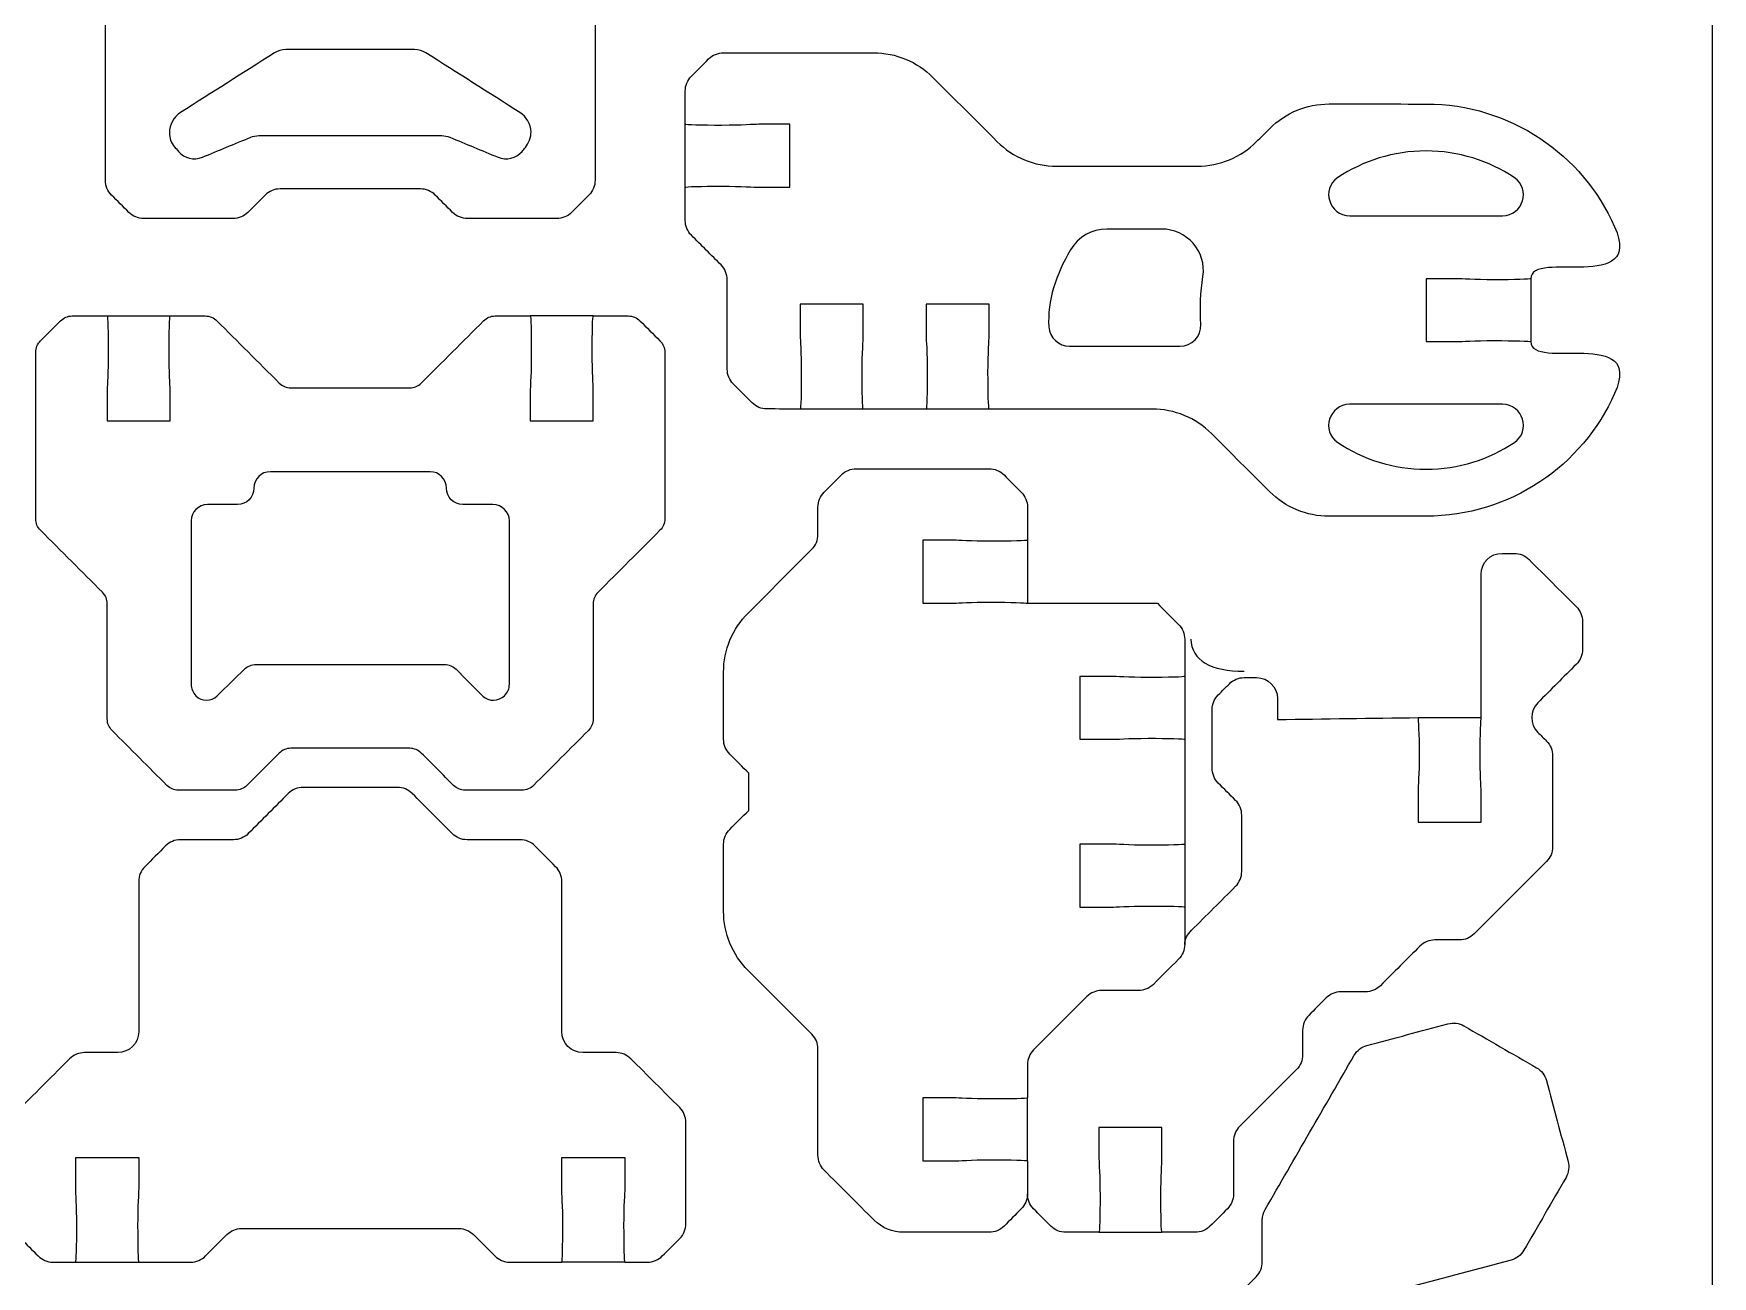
# Model space of a CAD drawing. Extents: x 0 to 400, y 230 to 450.
# Drawn here: x 49.9 to 130, y 325.6 to 384.9 of the extents above; entities that cross this region are included whole.
import ezdxf

# ---------------------------------------------------------------- set-up
doc = ezdxf.new("R2010")
doc.units = 0
doc.header["$MEASUREMENT"] = 0
doc.layers.add('DEFAULT', color=18, linetype='CONTINUOUS')

msp = doc.modelspace()

# ---------------------------------------------------------------- linework, layer by layer
at = {"layer": 'DEFAULT', "color": 1}
for points in [[(80.985, 377.597), (80.985, 380.597)], [(121.333, 373.23), (121.333, 370.23)], [(53.406, 371.455), (56.406, 371.455)], [(76.592, 371.453), (73.592, 371.453)], [(89.471, 367.01), (86.471, 367.01)], [(95.479, 367.01), (92.479, 367.01)], [(97.314, 360.75), (97.314, 357.75)], [(104.818, 354.247), (104.818, 351.247)], [(115.957, 352.286), (118.958, 352.286)], [(104.818, 346.242), (104.818, 343.242)], [(97.314, 331.129), (97.314, 334.131)], [(100.728, 327.718), (103.728, 327.718)], [(51.903, 326.299), (54.903, 326.299)], [(78.095, 326.296), (75.095, 326.296)]]:
    msp.add_lwpolyline(points, dxfattribs=at)
for points, knots in [([(0, 242), (0, 307.333), (0, 372.667), (0, 438), (0, 444.627), (5.372, 450), (12, 450), (47.333, 450), (82.667, 450), (118, 450), (124.628, 450), (130, 444.627), (130, 438), (130, 372.667), (130, 307.333), (130, 242), (130, 235.373), (124.628, 230), (118, 230), (82.667, 230), (47.333, 230), (12, 230), (5.372, 230), (0, 235.373), (0, 242)], [0, 0, 0, 0, 555.591, 555.591, 555.591, 556.591, 556.591, 556.591, 857.063, 857.063, 857.063, 858.063, 858.063, 858.063, 1413.654, 1413.654, 1413.654, 1414.654, 1414.654, 1414.654, 1715.126, 1715.126, 1715.126, 1716.126, 1716.126, 1716.126, 1716.126]), ([(53.404, 392.482), (53.404, 392.693), (53.454, 393.265), (53.454, 394.231), (53.454, 395.198), (53.432, 395.981), (53.404, 395.981), (52.876, 395.981), (52.347, 395.981), (51.818, 395.981), (51.553, 395.981), (51.298, 395.876), (51.111, 395.688), (50.835, 395.412), (50.558, 395.136), (50.282, 394.859), (50.095, 394.672), (49.989, 394.417), (49.989, 394.152), (49.989, 392.706), (49.989, 391.259), (49.989, 389.813), (49.989, 389.547), (50.095, 389.293), (50.282, 389.105), (51.196, 388.193), (52.109, 387.28), (53.023, 386.368), (53.211, 386.181), (53.316, 385.926), (53.316, 385.661), (53.316, 383.084), (53.316, 380.507), (53.316, 377.931), (53.316, 377.666), (53.421, 377.411), (53.609, 377.224), (53.885, 376.948), (54.162, 376.671), (54.438, 376.395), (54.625, 376.207), (54.88, 376.102), (55.145, 376.102), (56.566, 376.102), (57.986, 376.102), (59.407, 376.102), (59.672, 376.102), (59.927, 376.208), (60.114, 376.395), (60.39, 376.671), (60.667, 376.948), (60.943, 377.224), (61.13, 377.411), (61.385, 377.517), (61.65, 377.517), (63.883, 377.517), (66.117, 377.517), (68.35, 377.517), (68.615, 377.517), (68.87, 377.411), (69.057, 377.224), (69.333, 376.948), (69.61, 376.671), (69.886, 376.395), (70.073, 376.207), (70.328, 376.102), (70.593, 376.102), (72.014, 376.102), (73.434, 376.102), (74.855, 376.102), (75.12, 376.102), (75.374, 376.207), (75.562, 376.395), (75.839, 376.671), (76.115, 376.948), (76.391, 377.224), (76.579, 377.411), (76.684, 377.666), (76.684, 377.931), (76.684, 380.507), (76.684, 383.084), (76.684, 385.661), (76.684, 385.926), (76.789, 386.181), (76.977, 386.368), (77.891, 387.28), (78.804, 388.193), (79.718, 389.105), (79.905, 389.293), (80.011, 389.547), (80.011, 389.813), (80.011, 391.259), (80.011, 392.706), (80.011, 394.152), (80.011, 394.417), (79.905, 394.672), (79.718, 394.859), (79.442, 395.136), (79.165, 395.412), (78.889, 395.688), (78.702, 395.876), (78.447, 395.981), (78.182, 395.981), (77.653, 395.981), (77.125, 395.981), (76.596, 395.981), (76.568, 395.981), (76.546, 395.198), (76.546, 394.231), (76.546, 393.265), (76.596, 392.693), (76.596, 392.482), (76.596, 391.982), (76.596, 391.482), (76.596, 390.982), (75.595, 390.982), (74.594, 390.982), (73.594, 390.982), (73.594, 391.482), (73.594, 391.982), (73.594, 392.482), (73.594, 392.693), (73.643, 393.265), (73.643, 394.231), (73.643, 395.198), (73.622, 395.981), (73.594, 395.981), (73.065, 395.981), (72.536, 395.981), (72.008, 395.981), (71.742, 395.981), (71.488, 395.876), (71.301, 395.688), (71.024, 395.412), (70.748, 395.136), (70.472, 394.859), (70.284, 394.672), (70.179, 394.417), (70.179, 394.152), (70.179, 392.706), (70.179, 391.259), (70.179, 389.813), (70.179, 389.547), (70.073, 389.293), (69.885, 389.105), (69.609, 388.83), (69.333, 388.555), (69.057, 388.279), (68.869, 388.092), (68.615, 387.987), (68.351, 387.987), (66.117, 387.987), (63.883, 387.987), (61.649, 387.987), (61.384, 387.987), (61.13, 388.092), (60.943, 388.279), (60.667, 388.555), (60.391, 388.83), (60.115, 389.105), (59.927, 389.293), (59.821, 389.547), (59.821, 389.813), (59.821, 391.259), (59.821, 392.706), (59.821, 394.152), (59.821, 394.417), (59.716, 394.672), (59.528, 394.859), (59.252, 395.136), (58.976, 395.412), (58.699, 395.688), (58.512, 395.876), (58.257, 395.981), (57.992, 395.981), (57.464, 395.981), (56.935, 395.981), (56.406, 395.981), (56.378, 395.981), (56.357, 395.198), (56.357, 394.231), (56.357, 393.265), (56.406, 392.693), (56.406, 392.482), (56.406, 391.982), (56.406, 391.482), (56.406, 390.982), (55.406, 390.982), (54.405, 390.982), (53.404, 390.982), (53.404, 391.482), (53.404, 391.982), (53.404, 392.482)], [4.25, 4.25, 4.25, 4.25, 5.25, 5.25, 5.25, 6.25, 6.25, 6.25, 10.746, 10.746, 10.746, 11.746, 11.746, 11.746, 15.069402, 15.069402, 15.069402, 16.069402, 16.069402, 16.069402, 28.370402, 28.370402, 28.370402, 29.370402, 29.370402, 29.370402, 40.350357, 40.350357, 40.350357, 41.350357, 41.350357, 41.350357, 63.261357, 63.261357, 63.261357, 64.261357, 64.261357, 64.261357, 67.584759, 67.584759, 67.584759, 68.584759, 68.584759, 68.584759, 80.666759, 80.666759, 80.666759, 81.666759, 81.666759, 81.666759, 84.990161, 84.990161, 84.990161, 85.990161, 85.990161, 85.990161, 104.982161, 104.982161, 104.982161, 105.982161, 105.982161, 105.982161, 109.305563, 109.305563, 109.305563, 110.305563, 110.305563, 110.305563, 122.387563, 122.387563, 122.387563, 123.387563, 123.387563, 123.387563, 126.710965, 126.710965, 126.710965, 127.710965, 127.710965, 127.710965, 149.621965, 149.621965, 149.621965, 150.621965, 150.621965, 150.621965, 161.60192, 161.60192, 161.60192, 162.60192, 162.60192, 162.60192, 174.90292, 174.90292, 174.90292, 175.90292, 175.90292, 175.90292, 179.226322, 179.226322, 179.226322, 180.226322, 180.226322, 180.226322, 184.722322, 184.722322, 184.722322, 185.722322, 185.722322, 185.722322, 186.722322, 186.722322, 186.722322, 190.972322, 190.972322, 190.972322, 199.482322, 199.482322, 199.482322, 203.732322, 203.732322, 203.732322, 204.732322, 204.732322, 204.732322, 205.732322, 205.732322, 205.732322, 210.228322, 210.228322, 210.228322, 211.228322, 211.228322, 211.228322, 214.551724, 214.551724, 214.551724, 215.551724, 215.551724, 215.551724, 227.851724, 227.851724, 227.851724, 228.851724, 228.851724, 228.851724, 232.166644, 232.166644, 232.166644, 233.166644, 233.166644, 233.166644, 252.162644, 252.162644, 252.162644, 253.162644, 253.162644, 253.162644, 256.477563, 256.477563, 256.477563, 257.477563, 257.477563, 257.477563, 269.777563, 269.777563, 269.777563, 270.777563, 270.777563, 270.777563, 274.100965, 274.100965, 274.100965, 275.100965, 275.100965, 275.100965, 279.596965, 279.596965, 279.596965, 280.596965, 280.596965, 280.596965, 281.596965, 281.596965, 281.596965, 285.846965, 285.846965, 285.846965, 294.356965, 294.356965, 294.356965, 298.606965, 298.606965, 298.606965, 298.606965]), ([(56.368, 380.186), (56.368, 380.582), (56.57, 380.951), (56.904, 381.163), (58.399, 382.112), (59.894, 383.061), (61.389, 384.011), (61.549, 384.113), (61.735, 384.167), (61.925, 384.167), (63.975, 384.167), (66.025, 384.167), (68.074, 384.167), (68.265, 384.167), (68.451, 384.113), (68.611, 384.011), (70.105, 383.062), (71.598, 382.112), (73.092, 381.163), (73.412, 380.96), (73.612, 380.613), (73.628, 380.235), (73.637, 380.006), (73.506, 379.675), (73.358, 379.499), (73.304, 379.436), (73.251, 379.373), (73.197, 379.309), (72.916, 378.977), (72.453, 378.864), (72.051, 379.03), (71.282, 379.348), (70.514, 379.666), (69.745, 379.984), (69.624, 380.034), (69.494, 380.06), (69.363, 380.06), (66.453, 380.06), (63.543, 380.06), (60.634, 380.06), (60.502, 380.06), (60.373, 380.034), (60.251, 379.984), (59.483, 379.666), (58.714, 379.348), (57.946, 379.03), (57.543, 378.864), (57.08, 378.977), (56.799, 379.309), (56.734, 379.386), (56.669, 379.464), (56.604, 379.541), (56.451, 379.721), (56.368, 379.95), (56.368, 380.186)], [1, 1, 1, 1, 2, 2, 2, 17.058291, 17.058291, 17.058291, 18.058291, 18.058291, 18.058291, 35.489291, 35.489291, 35.489291, 36.489291, 36.489291, 36.489291, 51.538605, 51.538605, 51.538605, 52.538605, 52.538605, 52.538605, 53.538605, 53.538605, 53.538605, 54.243974, 54.243974, 54.243974, 55.243974, 55.243974, 55.243974, 62.318152, 62.318152, 62.318152, 63.318152, 63.318152, 63.318152, 88.062152, 88.062152, 88.062152, 89.062152, 89.062152, 89.062152, 96.135405, 96.135405, 96.135405, 97.135405, 97.135405, 97.135405, 97.995448, 97.995448, 97.995448, 98.995448, 98.995448, 98.995448, 98.995448]), ([(121.336, 370.227), (121.308, 370.256), (120.539, 370.277), (119.586, 370.277), (118.616, 370.277), (118.045, 370.231), (117.833, 370.227), (117.334, 370.227), (116.836, 370.227), (116.337, 370.227), (116.336, 371.228), (116.335, 372.229), (116.334, 373.23), (116.334, 373.23), (116.962, 373.233), (117.833, 373.233), (118.045, 373.23), (118.616, 373.18), (119.586, 373.18), (120.539, 373.18), (121.308, 373.205), (121.333, 373.23), (121.333, 374.644), (126.762, 372.475), (125.333, 375.71), (123.809, 379.156), (120.348, 381.569), (116.341, 381.569), (115.184, 381.569), (111.709, 381.573), (111.709, 381.573), (110.647, 381.569), (109.631, 381.153), (108.88, 380.402), (108.67, 380.192), (108.461, 379.983), (108.252, 379.774), (107.5, 379.022), (106.481, 378.602), (105.422, 378.602), (103.182, 378.601), (100.942, 378.6), (98.702, 378.6), (97.64, 378.599), (96.622, 379.02), (95.872, 379.771), (94.848, 380.795), (93.824, 381.819), (92.8, 382.842), (92.05, 383.592), (91.033, 384.014), (89.972, 384.014), (87.585, 384.014), (85.198, 384.014), (82.811, 384.014), (82.546, 384.014), (82.291, 383.908), (82.103, 383.72), (81.828, 383.444), (81.553, 383.168), (81.278, 382.892), (81.091, 382.704), (80.985, 382.45), (80.985, 382.186), (80.985, 381.657), (80.985, 381.128), (80.985, 380.599), (80.985, 380.571), (81.769, 380.55), (82.735, 380.55), (83.702, 380.55), (84.273, 380.599), (84.485, 380.599), (84.985, 380.599), (85.485, 380.599), (85.984, 380.599), (85.984, 379.598), (85.984, 378.598), (85.984, 377.597), (85.485, 377.597), (84.985, 377.597), (84.485, 377.597), (84.273, 377.597), (83.702, 377.646), (82.735, 377.646), (81.769, 377.646), (80.985, 377.625), (80.985, 377.597), (80.985, 377.068), (80.985, 376.54), (80.985, 376.011), (80.985, 375.746), (81.091, 375.492), (81.278, 375.304), (81.751, 374.831), (82.224, 374.358), (82.696, 373.886), (82.884, 373.698), (82.989, 373.444), (82.989, 373.179), (82.989, 371.756), (82.989, 370.334), (82.989, 368.912), (82.989, 368.645), (83.095, 368.389), (83.283, 368.201), (83.583, 367.902), (83.882, 367.602), (84.182, 367.303), (84.366, 367.118), (84.617, 367.014), (84.878, 367.014), (85.409, 367.012), (85.94, 367.011), (86.471, 367.01), (86.503, 367.01), (86.524, 367.793), (86.524, 368.76), (86.524, 369.726), (86.471, 370.298), (86.475, 370.51), (86.475, 371.385), (86.471, 372.009), (86.471, 372.009), (87.473, 372.009), (88.475, 372.009), (89.477, 372.009), (89.477, 372.009), (89.477, 371.385), (89.48, 370.51), (89.477, 370.298), (89.427, 369.726), (89.427, 368.76), (89.427, 367.807), (89.449, 367.038), (89.477, 367.01), (90.478, 367.01), (91.478, 367.01), (92.479, 367.01), (92.511, 367.01), (92.528, 367.793), (92.532, 368.76), (92.532, 369.726), (92.479, 370.298), (92.482, 370.51), (92.482, 371.385), (92.479, 372.009), (92.479, 372.009), (93.481, 372.009), (94.483, 372.009), (95.485, 372.009), (95.485, 371.509), (95.485, 371.009), (95.485, 370.51), (95.485, 370.298), (95.435, 369.726), (95.432, 368.76), (95.432, 367.807), (95.456, 367.038), (95.485, 367.01), (98.08, 367.01), (100.675, 367.01), (103.27, 367.01), (104.329, 367.01), (105.348, 366.587), (106.1, 365.839), (107.024, 364.913), (107.948, 363.988), (108.873, 363.063), (109.624, 362.315), (110.643, 361.895), (111.702, 361.891), (111.702, 361.891), (115.177, 361.895), (116.334, 361.895), (120.345, 361.895), (123.806, 364.308), (125.333, 367.754), (126.765, 370.986), (121.333, 368.813), (121.336, 370.227)], [1, 1, 1, 1, 2, 2, 2, 3, 3, 3, 7.24, 7.24, 7.24, 15.750006, 15.750006, 15.750006, 16.750006, 16.750006, 16.750006, 17.750006, 17.750006, 17.750006, 18.750006, 18.750006, 18.750006, 19.750006, 19.750006, 19.750006, 20.750006, 20.750006, 20.750006, 21.750006, 21.750006, 21.750006, 22.750006, 22.750006, 22.750006, 25.267306, 25.267306, 25.267306, 26.267306, 26.267306, 26.267306, 45.318308, 45.318308, 45.318308, 46.318308, 46.318308, 46.318308, 58.630451, 58.630451, 58.630451, 59.630451, 59.630451, 59.630451, 79.927451, 79.927451, 79.927451, 80.927451, 80.927451, 80.927451, 84.24237, 84.24237, 84.24237, 85.24237, 85.24237, 85.24237, 89.74037, 89.74037, 89.74037, 90.74037, 90.74037, 90.74037, 91.74037, 91.74037, 91.74037, 95.99037, 95.99037, 95.99037, 104.50037, 104.50037, 104.50037, 108.75037, 108.75037, 108.75037, 109.75037, 109.75037, 109.75037, 110.75037, 110.75037, 110.75037, 115.24637, 115.24637, 115.24637, 116.24637, 116.24637, 116.24637, 121.931509, 121.931509, 121.931509, 122.931509, 122.931509, 122.931509, 135.027509, 135.027509, 135.027509, 136.027509, 136.027509, 136.027509, 139.628097, 139.628097, 139.628097, 140.628097, 140.628097, 140.628097, 145.145108, 145.145108, 145.145108, 146.145108, 146.145108, 146.145108, 147.145108, 147.145108, 147.145108, 148.145108, 148.145108, 148.145108, 156.665108, 156.665108, 156.665108, 157.665108, 157.665108, 157.665108, 158.665108, 158.665108, 158.665108, 159.665108, 159.665108, 159.665108, 168.175108, 168.175108, 168.175108, 169.175108, 169.175108, 169.175108, 170.175108, 170.175108, 170.175108, 171.175108, 171.175108, 171.175108, 179.695108, 179.695108, 179.695108, 183.945108, 183.945108, 183.945108, 184.945108, 184.945108, 184.945108, 185.945108, 185.945108, 185.945108, 208.015108, 208.015108, 208.015108, 209.015108, 209.015108, 209.015108, 220.1379, 220.1379, 220.1379, 221.1379, 221.1379, 221.1379, 222.1379, 222.1379, 222.1379, 223.1379, 223.1379, 223.1379, 224.1379, 224.1379, 224.1379, 224.1379]), ([(112.125, 378.056), (113.332, 378.86), (114.778, 379.329), (116.334, 379.329), (117.89, 379.329), (119.339, 378.86), (120.542, 378.056), (121.364, 377.516), (120.955, 376.235), (119.978, 376.232), (117.55, 376.232), (115.121, 376.232), (112.693, 376.232), (111.716, 376.232), (111.307, 377.512), (112.125, 378.056)], [1, 1, 1, 1, 2, 2, 2, 3, 3, 3, 4, 4, 4, 24.65, 24.65, 24.65, 25.65, 25.65, 25.65, 25.65]), ([(105.687, 373.342), (105.574, 372.584), (105.539, 371.818), (105.588, 371.053), (105.623, 370.485), (105.158, 370.012), (104.59, 370.012), (102.835, 370.012), (101.081, 370.012), (99.326, 370.012), (98.808, 370.012), (98.36, 370.411), (98.332, 370.933), (98.261, 372.189), (98.67, 373.417), (99.372, 374.616), (99.732, 375.226), (100.392, 375.6), (101.101, 375.6), (101.969, 375.6), (102.836, 375.6), (103.704, 375.6), (104.914, 375.604), (105.87, 374.538), (105.687, 373.342)], [1, 1, 1, 1, 2, 2, 2, 3, 3, 3, 17.92, 17.92, 17.92, 18.92, 18.92, 18.92, 19.92, 19.92, 19.92, 20.92, 20.92, 20.92, 28.3, 28.3, 28.3, 29.3, 29.3, 29.3, 29.3]), ([(70.484, 348.818), (71.387, 348.818), (72.29, 348.818), (73.193, 348.818), (73.401, 348.818), (73.6, 348.901), (73.747, 349.048), (74.62, 349.921), (75.492, 350.795), (76.365, 351.669), (76.512, 351.815), (76.594, 352.014), (76.594, 352.222), (76.594, 354.052), (76.594, 355.882), (76.594, 357.712), (76.594, 357.92), (76.677, 358.119), (76.823, 358.266), (77.809, 359.251), (78.794, 360.237), (79.78, 361.222), (79.926, 361.369), (80.009, 361.568), (80.009, 361.776), (80.009, 364.422), (80.009, 367.068), (80.009, 369.714), (80.009, 369.921), (79.926, 370.121), (79.78, 370.267), (79.461, 370.586), (79.142, 370.905), (78.824, 371.223), (78.677, 371.37), (78.478, 371.453), (78.27, 371.453), (77.711, 371.453), (77.153, 371.453), (76.594, 371.453), (76.566, 371.453), (76.545, 370.669), (76.545, 369.703), (76.545, 368.736), (76.594, 368.165), (76.594, 367.953), (76.594, 367.453), (76.594, 366.954), (76.594, 366.454), (75.593, 366.454), (74.593, 366.454), (73.592, 366.454), (73.592, 366.954), (73.592, 367.453), (73.592, 367.953), (73.592, 368.165), (73.641, 368.736), (73.641, 369.703), (73.641, 370.669), (73.62, 371.453), (73.592, 371.453), (73.033, 371.453), (72.475, 371.453), (71.916, 371.453), (71.708, 371.453), (71.509, 371.37), (71.362, 371.223), (70.372, 370.232), (69.382, 369.241), (68.392, 368.25), (68.245, 368.103), (68.046, 368.02), (67.838, 368.02), (65.947, 368.02), (64.056, 368.02), (62.165, 368.02), (61.958, 368.02), (61.758, 368.103), (61.612, 368.25), (60.62, 369.241), (59.629, 370.232), (58.638, 371.223), (58.491, 371.37), (58.292, 371.453), (58.084, 371.453), (57.524, 371.453), (56.964, 371.453), (56.405, 371.453), (56.376, 371.453), (56.355, 370.669), (56.355, 369.703), (56.355, 368.736), (56.405, 368.165), (56.405, 367.953), (56.405, 367.453), (56.405, 366.954), (56.405, 366.454), (55.404, 366.454), (54.403, 366.454), (53.402, 366.454), (53.402, 366.954), (53.402, 367.453), (53.402, 367.953), (53.402, 368.165), (53.452, 368.736), (53.452, 369.703), (53.452, 370.669), (53.431, 371.453), (53.402, 371.453), (52.845, 371.453), (52.287, 371.453), (51.73, 371.453), (51.522, 371.453), (51.323, 371.37), (51.176, 371.223), (50.858, 370.905), (50.539, 370.586), (50.22, 370.267), (50.074, 370.121), (49.991, 369.921), (49.991, 369.714), (49.991, 367.068), (49.991, 364.422), (49.991, 361.776), (49.991, 361.568), (50.074, 361.369), (50.22, 361.222), (51.206, 360.237), (52.191, 359.251), (53.177, 358.266), (53.323, 358.119), (53.406, 357.92), (53.406, 357.712), (53.406, 355.882), (53.406, 354.052), (53.406, 352.222), (53.406, 352.014), (53.488, 351.815), (53.635, 351.669), (54.508, 350.795), (55.38, 349.921), (56.253, 349.048), (56.4, 348.901), (56.599, 348.818), (56.807, 348.818), (57.71, 348.818), (58.613, 348.818), (59.516, 348.818), (59.724, 348.818), (59.923, 348.901), (60.07, 349.048), (60.583, 349.561), (61.095, 350.075), (61.608, 350.589), (61.755, 350.736), (61.954, 350.818), (62.162, 350.818), (64.054, 350.818), (65.946, 350.818), (67.838, 350.818), (68.046, 350.818), (68.245, 350.736), (68.392, 350.588), (68.905, 350.075), (69.417, 349.561), (69.93, 349.048), (70.077, 348.901), (70.276, 348.818), (70.484, 348.818)], [1, 1, 1, 1, 8.68, 8.68, 8.68, 9.68, 9.68, 9.68, 20.180537, 20.180537, 20.180537, 21.180537, 21.180537, 21.180537, 36.743537, 36.743537, 36.743537, 37.743537, 37.743537, 37.743537, 49.594647, 49.594647, 49.594647, 50.594647, 50.594647, 50.594647, 73.095647, 73.095647, 73.095647, 74.095647, 74.095647, 74.095647, 77.928166, 77.928166, 77.928166, 78.928166, 78.928166, 78.928166, 83.678166, 83.678166, 83.678166, 84.678166, 84.678166, 84.678166, 85.678166, 85.678166, 85.678166, 89.928166, 89.928166, 89.928166, 98.438166, 98.438166, 98.438166, 102.688166, 102.688166, 102.688166, 103.688166, 103.688166, 103.688166, 104.688166, 104.688166, 104.688166, 109.438166, 109.438166, 109.438166, 110.438166, 110.438166, 110.438166, 122.351502, 122.351502, 122.351502, 123.351502, 123.351502, 123.351502, 139.432502, 139.432502, 139.432502, 140.432502, 140.432502, 140.432502, 152.354322, 152.354322, 152.354322, 153.354322, 153.354322, 153.354322, 158.114322, 158.114322, 158.114322, 159.114322, 159.114322, 159.114322, 160.114322, 160.114322, 160.114322, 164.364322, 164.364322, 164.364322, 172.874322, 172.874322, 172.874322, 177.124322, 177.124322, 177.124322, 178.124322, 178.124322, 178.124322, 179.124322, 179.124322, 179.124322, 183.865322, 183.865322, 183.865322, 184.865322, 184.865322, 184.865322, 188.697841, 188.697841, 188.697841, 189.697841, 189.697841, 189.697841, 212.198841, 212.198841, 212.198841, 213.198841, 213.198841, 213.198841, 225.049951, 225.049951, 225.049951, 226.049951, 226.049951, 226.049951, 241.612951, 241.612951, 241.612951, 242.612951, 242.612951, 242.612951, 253.113488, 253.113488, 253.113488, 254.113488, 254.113488, 254.113488, 261.792488, 261.792488, 261.792488, 262.792488, 262.792488, 262.792488, 268.964119, 268.964119, 268.964119, 269.964119, 269.964119, 269.964119, 286.053119, 286.053119, 286.053119, 287.053119, 287.053119, 287.053119, 293.224041, 293.224041, 293.224041, 294.224041, 294.224041, 294.224041, 294.224041]), ([(120.549, 365.412), (119.346, 364.601), (117.89, 364.135), (116.334, 364.135), (114.782, 364.131), (113.325, 364.604), (112.118, 365.412), (111.307, 365.955), (111.709, 367.232), (112.69, 367.236), (115.119, 367.236), (117.548, 367.236), (119.978, 367.236), (120.959, 367.232), (121.364, 365.959), (120.549, 365.412)], [1, 1, 1, 1, 2, 2, 2, 3, 3, 3, 4, 4, 4, 24.66, 24.66, 24.66, 25.66, 25.66, 25.66, 25.66]), ([(57.636, 353.323), (57.489, 353.47), (57.406, 353.669), (57.406, 353.877), (57.406, 356.475), (57.406, 359.072), (57.406, 361.67), (57.406, 362.103), (57.757, 362.453), (58.19, 362.453), (58.667, 362.453), (59.144, 362.453), (59.622, 362.453), (60.054, 362.453), (60.405, 362.804), (60.405, 363.237), (60.405, 363.669), (60.756, 364.02), (61.188, 364.02), (63.728, 364.02), (66.268, 364.02), (68.808, 364.02), (69.241, 364.02), (69.591, 363.669), (69.591, 363.236), (69.591, 362.804), (69.942, 362.453), (70.374, 362.453), (70.853, 362.453), (71.332, 362.453), (71.81, 362.453), (72.243, 362.453), (72.594, 362.103), (72.594, 361.67), (72.594, 359.072), (72.594, 356.475), (72.594, 353.877), (72.594, 353.669), (72.511, 353.47), (72.364, 353.323), (72.08, 353.061), (71.601, 353.035), (71.328, 353.309), (70.902, 353.736), (70.476, 354.162), (70.05, 354.589), (69.903, 354.736), (69.704, 354.819), (69.496, 354.819), (66.498, 354.819), (63.501, 354.819), (60.504, 354.819), (60.296, 354.819), (60.097, 354.736), (59.95, 354.589), (59.516, 354.165), (59.083, 353.741), (58.65, 353.317), (58.367, 353.041), (57.915, 353.044), (57.636, 353.323)], [1, 1, 1, 1, 2, 2, 2, 24.092, 24.092, 24.092, 25.092, 25.092, 25.092, 29.152, 29.152, 29.152, 30.153, 30.153, 30.153, 31.153, 31.153, 31.153, 52.753, 52.753, 52.753, 53.754, 53.754, 53.754, 54.754, 54.754, 54.754, 58.825, 58.825, 58.825, 59.825, 59.825, 59.825, 81.917, 81.917, 81.917, 82.917, 82.917, 82.917, 83.917, 83.917, 83.917, 89.042818, 89.042818, 89.042818, 90.042818, 90.042818, 90.042818, 115.531818, 115.531818, 115.531818, 116.531818, 116.531818, 116.531818, 121.685523, 121.685523, 121.685523, 122.685523, 122.685523, 122.685523, 122.685523]), ([(99.819, 343.242), (99.819, 344.243), (99.819, 345.244), (99.819, 346.244), (100.319, 346.244), (100.819, 346.244), (101.318, 346.244), (101.53, 346.244), (102.101, 346.195), (103.068, 346.195), (104.035, 346.195), (104.818, 346.216), (104.818, 346.244), (104.818, 347.912), (104.818, 349.579), (104.818, 351.247), (104.818, 351.275), (104.035, 351.296), (103.068, 351.296), (102.101, 351.296), (101.53, 351.247), (101.318, 351.247), (100.819, 351.247), (100.319, 351.247), (99.819, 351.247), (99.819, 352.248), (99.819, 353.248), (99.819, 354.249), (100.319, 354.249), (100.819, 354.249), (101.318, 354.249), (101.53, 354.249), (102.101, 354.2), (103.068, 354.2), (104.035, 354.2), (104.818, 354.221), (104.818, 354.249), (104.818, 354.842), (104.818, 355.436), (104.818, 356.029), (104.818, 356.294), (104.712, 356.548), (104.521, 356.735), (104.185, 357.072), (103.849, 357.41), (103.513, 357.747), (101.446, 357.747), (99.38, 357.747), (97.314, 357.747), (97.254, 357.747), (96.531, 357.797), (95.564, 357.797), (94.598, 357.797), (94.026, 357.747), (93.815, 357.747), (93.315, 357.747), (92.815, 357.747), (92.315, 357.747), (92.315, 358.748), (92.315, 359.749), (92.315, 360.75), (92.815, 360.75), (93.315, 360.75), (93.815, 360.75), (94.026, 360.75), (94.598, 360.7), (95.564, 360.7), (96.531, 360.7), (97.314, 360.721), (97.314, 360.75), (97.314, 361.276), (97.314, 361.803), (97.314, 362.33), (97.314, 362.595), (97.212, 362.852), (97.021, 363.039), (96.746, 363.315), (96.471, 363.592), (96.196, 363.868), (96.005, 364.055), (95.751, 364.161), (95.487, 364.161), (93.374, 364.161), (91.261, 364.161), (89.147, 364.161), (88.883, 364.161), (88.629, 364.055), (88.438, 363.868), (88.163, 363.592), (87.888, 363.315), (87.613, 363.039), (87.422, 362.852), (87.317, 362.595), (87.317, 362.33), (87.317, 361.894), (87.317, 361.457), (87.317, 361.021), (87.317, 360.757), (87.214, 360.503), (87.024, 360.316), (86.011, 359.302), (84.999, 358.288), (83.986, 357.275), (83.235, 356.523), (82.815, 355.507), (82.815, 354.449), (82.815, 353.382), (82.815, 352.314), (82.815, 351.247), (82.815, 350.982), (82.921, 350.728), (83.111, 350.541), (83.412, 350.239), (83.713, 349.937), (84.015, 349.635), (84.015, 349.041), (84.015, 348.447), (84.015, 347.853), (83.713, 347.552), (83.412, 347.251), (83.111, 346.95), (82.921, 346.763), (82.815, 346.509), (82.815, 346.244), (82.815, 345.177), (82.815, 344.11), (82.815, 343.042), (82.815, 341.984), (83.235, 340.968), (83.986, 340.216), (84.999, 339.203), (86.011, 338.189), (87.024, 337.176), (87.214, 336.989), (87.317, 336.731), (87.317, 336.466), (87.317, 334.777), (87.317, 333.087), (87.317, 331.397), (87.317, 331.129), (87.422, 330.875), (87.609, 330.688), (88.404, 329.893), (89.199, 329.098), (89.994, 328.303), (90.368, 327.926), (90.876, 327.718), (91.409, 327.718), (92.768, 327.718), (94.127, 327.718), (95.487, 327.718), (95.751, 327.718), (96.005, 327.823), (96.196, 328.01), (96.471, 328.287), (96.746, 328.563), (97.021, 328.839), (97.212, 329.026), (97.314, 329.28), (97.314, 329.545), (97.314, 330.073), (97.314, 330.601), (97.314, 331.129), (97.314, 331.157), (96.531, 331.178), (95.564, 331.178), (94.598, 331.178), (94.026, 331.129), (93.815, 331.129), (93.315, 331.129), (92.815, 331.129), (92.315, 331.129), (92.315, 332.13), (92.315, 333.13), (92.315, 334.131), (92.815, 334.131), (93.315, 334.131), (93.815, 334.131), (94.026, 334.131), (94.598, 334.082), (95.564, 334.082), (96.531, 334.082), (97.314, 334.103), (97.314, 334.131), (97.314, 334.66), (97.314, 335.189), (97.314, 335.719), (97.314, 335.983), (97.42, 336.237), (97.607, 336.424), (98.455, 337.272), (99.303, 338.12), (100.151, 338.968), (100.338, 339.155), (100.592, 339.26), (100.856, 339.26), (101.442, 339.26), (102.027, 339.26), (102.613, 339.26), (102.881, 339.26), (103.135, 339.366), (103.322, 339.553), (103.722, 339.953), (104.122, 340.353), (104.521, 340.753), (104.712, 340.94), (104.818, 341.194), (104.818, 341.458), (104.818, 342.053), (104.818, 342.648), (104.818, 343.242), (104.818, 343.27), (104.035, 343.292), (103.068, 343.292), (102.101, 343.292), (101.53, 343.242), (101.318, 343.242), (100.819, 343.242), (100.319, 343.242), (99.819, 343.242)], [4.25, 4.25, 4.25, 4.25, 12.76, 12.76, 12.76, 17.01, 17.01, 17.01, 18.01, 18.01, 18.01, 19.01, 19.01, 19.01, 33.19, 33.19, 33.19, 34.19, 34.19, 34.19, 35.19, 35.19, 35.19, 39.44, 39.44, 39.44, 47.95, 47.95, 47.95, 52.2, 52.2, 52.2, 53.2, 53.2, 53.2, 54.2, 54.2, 54.2, 59.247, 59.247, 59.247, 60.247, 60.247, 60.247, 64.298728, 64.298728, 64.298728, 81.868728, 81.868728, 81.868728, 82.868728, 82.868728, 82.868728, 83.868728, 83.868728, 83.868728, 88.118728, 88.118728, 88.118728, 96.628728, 96.628728, 96.628728, 100.878728, 100.878728, 100.878728, 101.878728, 101.878728, 101.878728, 102.878728, 102.878728, 102.878728, 107.358728, 107.358728, 107.358728, 108.358728, 108.358728, 108.358728, 111.675066, 111.675066, 111.675066, 112.675066, 112.675066, 112.675066, 130.645066, 130.645066, 130.645066, 131.645066, 131.645066, 131.645066, 134.961405, 134.961405, 134.961405, 135.961405, 135.961405, 135.961405, 139.671405, 139.671405, 139.671405, 140.671405, 140.671405, 140.671405, 152.854857, 152.854857, 152.854857, 153.854857, 153.854857, 153.854857, 162.931857, 162.931857, 162.931857, 163.931857, 163.931857, 163.931857, 167.559321, 167.559321, 167.559321, 172.609321, 172.609321, 172.609321, 176.229708, 176.229708, 176.229708, 177.229708, 177.229708, 177.229708, 186.306708, 186.306708, 186.306708, 187.306708, 187.306708, 187.306708, 199.49016, 199.49016, 199.49016, 200.49016, 200.49016, 200.49016, 214.86016, 214.86016, 214.86016, 215.86016, 215.86016, 215.86016, 225.420244, 225.420244, 225.420244, 226.420244, 226.420244, 226.420244, 237.980244, 237.980244, 237.980244, 238.980244, 238.980244, 238.980244, 242.296582, 242.296582, 242.296582, 243.296582, 243.296582, 243.296582, 247.786582, 247.786582, 247.786582, 248.786582, 248.786582, 248.786582, 249.786582, 249.786582, 249.786582, 254.036582, 254.036582, 254.036582, 262.546582, 262.546582, 262.546582, 266.796582, 266.796582, 266.796582, 267.796582, 267.796582, 267.796582, 268.796582, 268.796582, 268.796582, 273.296582, 273.296582, 273.296582, 274.296582, 274.296582, 274.296582, 284.493062, 284.493062, 284.493062, 285.493062, 285.493062, 285.493062, 290.473062, 290.473062, 290.473062, 291.473062, 291.473062, 291.473062, 296.281388, 296.281388, 296.281388, 297.281388, 297.281388, 297.281388, 302.338388, 302.338388, 302.338388, 303.338388, 303.338388, 303.338388, 304.338388, 304.338388, 304.338388, 308.588388, 308.588388, 308.588388, 308.588388]), ([(104.818, 341.458), (104.818, 341.724), (104.957, 341.944), (105.145, 342.132), (105.846, 342.833), (106.547, 343.534), (107.248, 344.235), (107.436, 344.423), (107.541, 344.677), (107.541, 344.942), (107.541, 345.837), (107.541, 346.732), (107.541, 347.626), (107.541, 347.892), (107.436, 348.146), (107.248, 348.333), (106.972, 348.609), (106.696, 348.885), (106.42, 349.162), (106.232, 349.349), (106.127, 349.604), (106.127, 349.87), (106.128, 350.802), (106.128, 351.734), (106.129, 352.666), (106.129, 352.931), (106.234, 353.185), (106.422, 353.372), (106.598, 353.548), (106.775, 353.725), (106.951, 353.901), (107.139, 354.089), (107.393, 354.194), (107.658, 354.194), (107.854, 354.194), (108.049, 354.194), (108.245, 354.194), (108.797, 354.194), (109.245, 353.747), (109.245, 353.194), (109.245, 352.861), (109.245, 352.527), (109.245, 352.194), (111.482, 352.225), (113.72, 352.255), (115.957, 352.286), (115.957, 352.226), (116.007, 351.503), (116.007, 350.54), (116.007, 349.572), (115.957, 348.998), (115.957, 348.789), (115.96, 347.913), (115.957, 347.287), (115.957, 347.287), (116.959, 347.287), (117.96, 347.287), (118.961, 347.287), (118.961, 347.287), (118.959, 347.913), (118.961, 348.789), (118.961, 348.998), (118.911, 349.572), (118.911, 350.54), (118.911, 351.503), (118.958, 352.214), (118.961, 352.286), (118.961, 354.565), (118.961, 356.845), (118.961, 359.124), (118.961, 359.676), (119.409, 360.124), (119.961, 360.124), (120.155, 360.124), (120.348, 360.124), (120.542, 360.124), (120.807, 360.124), (121.062, 360.019), (121.249, 359.831), (122.002, 359.078), (122.755, 358.326), (123.507, 357.573), (123.695, 357.385), (123.8, 357.131), (123.8, 356.866), (123.8, 356.424), (123.8, 355.981), (123.8, 355.539), (123.8, 355.274), (123.695, 355.019), (123.507, 354.832), (122.894, 354.219), (122.281, 353.606), (121.669, 352.993), (121.278, 352.603), (121.278, 351.97), (121.669, 351.579), (121.807, 351.441), (121.945, 351.303), (122.083, 351.165), (122.27, 350.977), (122.376, 350.723), (122.376, 350.458), (122.376, 349.013), (122.376, 347.567), (122.376, 346.122), (122.376, 345.857), (122.27, 345.603), (122.083, 345.415), (120.932, 344.264), (119.781, 343.114), (118.63, 341.963), (118.443, 341.775), (118.188, 341.67), (117.922, 341.67), (117.533, 341.67), (117.143, 341.671), (116.754, 341.671), (116.488, 341.672), (116.234, 341.566), (116.046, 341.379), (115.415, 340.748), (114.785, 340.118), (114.155, 339.488), (113.967, 339.3), (113.713, 339.195), (113.448, 339.195), (113.057, 339.195), (112.667, 339.195), (112.276, 339.195), (112.011, 339.195), (111.756, 339.089), (111.569, 338.902), (111.292, 338.626), (111.016, 338.35), (110.74, 338.073), (110.553, 337.886), (110.447, 337.631), (110.447, 337.366), (110.447, 336.976), (110.447, 336.585), (110.447, 336.194), (110.447, 335.929), (110.342, 335.674), (110.154, 335.487), (109.249, 334.582), (108.345, 333.677), (107.44, 332.773), (107.252, 332.585), (107.147, 332.33), (107.147, 332.066), (107.147, 331.226), (107.147, 330.386), (107.147, 329.546), (107.147, 329.281), (107.041, 329.027), (106.854, 328.839), (106.578, 328.563), (106.302, 328.287), (106.025, 328.01), (105.838, 327.823), (105.583, 327.718), (105.318, 327.718), (104.79, 327.718), (104.261, 327.718), (103.732, 327.718), (103.702, 327.718), (103.682, 328.501), (103.679, 329.466), (103.682, 330.431), (103.732, 331.005), (103.729, 331.217), (103.729, 332.091), (103.732, 332.717), (103.732, 332.717), (102.731, 332.717), (101.73, 332.717), (100.728, 332.717), (100.728, 332.216), (100.728, 331.716), (100.728, 331.215), (100.728, 331.005), (100.778, 330.431), (100.778, 329.469), (100.778, 328.501), (100.758, 327.718), (100.728, 327.718), (100.2, 327.718), (99.671, 327.718), (99.142, 327.718), (98.877, 327.718), (98.622, 327.823), (98.435, 328.01), (98.159, 328.287), (97.883, 328.563), (97.607, 328.839), (97.419, 329.026), (97.314, 329.281), (97.314, 329.546)], [0, 0, 0, 0, 1, 1, 1, 9.431541, 9.431541, 9.431541, 10.431541, 10.431541, 10.431541, 18.039541, 18.039541, 18.039541, 19.039541, 19.039541, 19.039541, 22.360115, 22.360115, 22.360115, 23.360115, 23.360115, 23.360115, 31.286116, 31.286116, 31.286116, 32.286116, 32.286116, 32.286116, 34.409558, 34.409558, 34.409558, 35.409558, 35.409558, 35.409558, 37.071558, 37.071558, 37.071558, 38.071558, 38.071558, 38.071558, 40.907558, 40.907558, 40.907558, 59.937348, 59.937348, 59.937348, 60.937348, 60.937348, 60.937348, 61.937348, 61.937348, 61.937348, 62.937348, 62.937348, 62.937348, 71.451348, 71.451348, 71.451348, 72.451348, 72.451348, 72.451348, 73.451348, 73.451348, 73.451348, 74.451348, 74.451348, 74.451348, 93.834348, 93.834348, 93.834348, 94.834348, 94.834348, 94.834348, 96.482348, 96.482348, 96.482348, 97.482348, 97.482348, 97.482348, 106.533315, 106.533315, 106.533315, 107.533315, 107.533315, 107.533315, 111.294315, 111.294315, 111.294315, 112.294315, 112.294315, 112.294315, 119.665903, 119.665903, 119.665903, 120.665903, 120.665903, 120.665903, 122.327604, 122.327604, 122.327604, 123.327604, 123.327604, 123.327604, 135.616604, 135.616604, 135.616604, 136.616604, 136.616604, 136.616604, 150.456805, 150.456805, 150.456805, 151.456805, 151.456805, 151.456805, 154.768807, 154.768807, 154.768807, 155.768807, 155.768807, 155.768807, 163.348285, 163.348285, 163.348285, 164.348285, 164.348285, 164.348285, 167.670285, 167.670285, 167.670285, 168.670285, 168.670285, 168.670285, 171.992273, 171.992273, 171.992273, 172.992273, 172.992273, 172.992273, 176.315273, 176.315273, 176.315273, 177.315273, 177.315273, 177.315273, 188.196939, 188.196939, 188.196939, 189.196939, 189.196939, 189.196939, 196.338939, 196.338939, 196.338939, 197.338939, 197.338939, 197.338939, 200.660927, 200.660927, 200.660927, 201.660927, 201.660927, 201.660927, 206.157927, 206.157927, 206.157927, 207.157927, 207.157927, 207.157927, 208.157927, 208.157927, 208.157927, 209.157927, 209.157927, 209.157927, 217.671927, 217.671927, 217.671927, 221.928927, 221.928927, 221.928927, 222.928927, 222.928927, 222.928927, 223.928927, 223.928927, 223.928927, 228.425927, 228.425927, 228.425927, 229.425927, 229.425927, 229.425927, 232.747207, 232.747207, 232.747207, 233.747207, 233.747207, 233.747207, 233.747207]), ([(81.014, 332.962), (81.014, 331.35), (81.014, 329.737), (81.014, 328.125), (81.014, 327.86), (80.909, 327.605), (80.722, 327.418), (80.445, 327.142), (80.169, 326.865), (79.892, 326.589), (79.705, 326.402), (79.451, 326.296), (79.186, 326.296), (78.823, 326.296), (78.46, 326.296), (78.097, 326.296), (78.069, 326.296), (78.047, 327.079), (78.047, 328.046), (78.047, 329.013), (78.097, 329.584), (78.097, 329.796), (78.097, 330.295), (78.097, 330.795), (78.097, 331.295), (77.096, 331.295), (76.095, 331.295), (75.095, 331.295), (75.095, 330.795), (75.095, 330.295), (75.095, 329.796), (75.095, 329.584), (75.144, 329.013), (75.144, 328.046), (75.144, 327.079), (75.123, 326.296), (75.095, 326.296), (74.265, 326.296), (73.435, 326.296), (72.606, 326.296), (72.34, 326.296), (72.086, 326.402), (71.899, 326.589), (71.559, 326.929), (71.219, 327.269), (70.879, 327.608), (70.692, 327.796), (70.437, 327.901), (70.172, 327.901), (66.722, 327.901), (63.272, 327.901), (59.822, 327.901), (59.556, 327.901), (59.301, 327.796), (59.114, 327.608), (58.775, 327.269), (58.437, 326.929), (58.098, 326.59), (57.911, 326.402), (57.656, 326.296), (57.39, 326.296), (56.562, 326.296), (55.734, 326.296), (54.905, 326.296), (54.877, 326.296), (54.856, 327.079), (54.856, 328.046), (54.856, 329.013), (54.905, 329.584), (54.905, 329.796), (54.905, 330.295), (54.905, 330.795), (54.905, 331.295), (53.905, 331.295), (52.904, 331.295), (51.903, 331.295), (51.903, 330.795), (51.903, 330.295), (51.903, 329.796), (51.903, 329.584), (51.952, 329.013), (51.952, 328.046), (51.952, 327.079), (51.928, 326.296), (51.903, 326.296), (51.54, 326.296), (51.177, 326.296), (50.814, 326.296), (50.549, 326.296), (50.295, 326.402), (50.107, 326.589), (49.831, 326.865), (49.555, 327.142), (49.278, 327.418), (49.091, 327.605), (48.986, 327.86), (48.986, 328.125), (48.986, 329.737), (48.986, 331.35), (48.986, 332.962), (48.986, 333.228), (49.091, 333.482), (49.278, 333.669), (50.056, 334.447), (50.833, 335.224), (51.61, 336.001), (51.798, 336.189), (52.052, 336.294), (52.317, 336.294), (52.847, 336.294), (53.376, 336.294), (53.905, 336.294), (54.458, 336.294), (54.905, 336.742), (54.905, 337.294), (54.905, 339.682), (54.905, 342.071), (54.905, 344.459), (54.905, 344.724), (55.01, 344.978), (55.197, 345.166), (55.528, 345.497), (55.858, 345.829), (56.189, 346.16), (56.377, 346.348), (56.631, 346.454), (56.897, 346.454), (57.74, 346.454), (58.583, 346.454), (59.426, 346.454), (59.691, 346.454), (59.946, 346.559), (60.133, 346.747), (60.771, 347.386), (61.408, 348.024), (62.045, 348.662), (62.233, 348.85), (62.487, 348.955), (62.753, 348.955), (64.251, 348.955), (65.749, 348.955), (67.247, 348.955), (67.512, 348.955), (67.767, 348.85), (67.955, 348.662), (68.592, 348.024), (69.229, 347.385), (69.866, 346.747), (70.054, 346.559), (70.309, 346.454), (70.574, 346.454), (71.417, 346.454), (72.26, 346.454), (73.103, 346.454), (73.369, 346.454), (73.623, 346.348), (73.811, 346.16), (74.141, 345.829), (74.472, 345.498), (74.802, 345.166), (74.99, 344.978), (75.095, 344.724), (75.095, 344.458), (75.095, 342.07), (75.095, 339.682), (75.095, 337.294), (75.095, 336.742), (75.542, 336.294), (76.095, 336.294), (76.624, 336.294), (77.153, 336.294), (77.683, 336.294), (77.948, 336.294), (78.202, 336.189), (78.39, 336.001), (79.167, 335.224), (79.944, 334.447), (80.722, 333.669), (80.909, 333.482), (81.014, 333.228), (81.014, 332.962)], [1, 1, 1, 1, 14.712, 14.712, 14.712, 15.712, 15.712, 15.712, 19.035402, 19.035402, 19.035402, 20.035402, 20.035402, 20.035402, 23.121402, 23.121402, 23.121402, 24.121402, 24.121402, 24.121402, 25.121402, 25.121402, 25.121402, 29.371402, 29.371402, 29.371402, 37.881402, 37.881402, 37.881402, 42.131402, 42.131402, 42.131402, 43.131402, 43.131402, 43.131402, 44.131402, 44.131402, 44.131402, 51.187402, 51.187402, 51.187402, 52.187402, 52.187402, 52.187402, 56.274479, 56.274479, 56.274479, 57.274479, 57.274479, 57.274479, 86.614479, 86.614479, 86.614479, 87.614479, 87.614479, 87.614479, 91.689538, 91.689538, 91.689538, 92.689538, 92.689538, 92.689538, 99.733538, 99.733538, 99.733538, 100.733538, 100.733538, 100.733538, 101.733538, 101.733538, 101.733538, 105.983538, 105.983538, 105.983538, 114.493538, 114.493538, 114.493538, 118.743538, 118.743538, 118.743538, 119.743538, 119.743538, 119.743538, 120.743538, 120.743538, 120.743538, 123.829538, 123.829538, 123.829538, 124.829538, 124.829538, 124.829538, 128.15294, 128.15294, 128.15294, 129.15294, 129.15294, 129.15294, 142.86494, 142.86494, 142.86494, 143.86494, 143.86494, 143.86494, 153.212892, 153.212892, 153.212892, 154.212892, 154.212892, 154.212892, 158.714892, 158.714892, 158.714892, 159.714892, 159.714892, 159.714892, 180.025892, 180.025892, 180.025892, 181.025892, 181.025892, 181.025892, 185.006907, 185.006907, 185.006907, 186.006907, 186.006907, 186.006907, 193.174907, 193.174907, 193.174907, 194.174907, 194.174907, 194.174907, 201.844189, 201.844189, 201.844189, 202.844189, 202.844189, 202.844189, 215.584189, 215.584189, 215.584189, 216.584189, 216.584189, 216.584189, 224.252057, 224.252057, 224.252057, 225.252057, 225.252057, 225.252057, 232.421057, 232.421057, 232.421057, 233.421057, 233.421057, 233.421057, 237.399244, 237.399244, 237.399244, 238.399244, 238.399244, 238.399244, 258.706244, 258.706244, 258.706244, 259.706244, 259.706244, 259.706244, 264.207244, 264.207244, 264.207244, 265.207244, 265.207244, 265.207244, 274.555196, 274.555196, 274.555196, 275.555196, 275.555196, 275.555196, 275.555196]), ([(104.859, 321.817), (104.859, 321.093), (104.859, 320.368), (104.859, 319.644), (104.859, 319.378), (104.965, 319.124), (105.153, 318.936), (106.097, 317.993), (107.041, 317.05), (107.985, 316.107), (108.172, 315.919), (108.427, 315.814), (108.692, 315.814), (110.137, 315.814), (111.583, 315.814), (113.028, 315.814), (113.294, 315.814), (113.548, 315.919), (113.735, 316.107), (114.012, 316.383), (114.288, 316.66), (114.564, 316.936), (114.752, 317.123), (114.857, 317.378), (114.857, 317.643), (114.857, 318.172), (114.857, 318.7), (114.857, 319.229), (114.857, 319.257), (114.074, 319.279), (113.107, 319.279), (112.141, 319.279), (111.569, 319.229), (111.358, 319.229), (110.858, 319.229), (110.358, 319.229), (109.858, 319.229), (109.858, 320.23), (109.858, 321.231), (109.858, 322.231), (110.358, 322.231), (110.858, 322.231), (111.358, 322.231), (111.569, 322.231), (112.141, 322.182), (113.107, 322.182), (114.074, 322.182), (114.857, 322.203), (114.861, 322.231), (114.861, 322.869), (114.861, 323.507), (114.861, 324.145), (114.861, 324.598), (115.165, 324.994), (115.602, 325.111), (117.201, 325.539), (118.799, 325.968), (120.398, 326.396), (120.654, 326.465), (120.872, 326.632), (121.005, 326.862), (121.675, 328.021), (122.344, 329.18), (123.014, 330.339), (123.147, 330.569), (123.183, 330.842), (123.114, 331.098), (122.768, 332.387), (122.422, 333.676), (122.077, 334.965), (122.008, 335.221), (121.84, 335.44), (121.61, 335.572), (120.453, 336.239), (119.297, 336.905), (118.14, 337.572), (117.911, 337.704), (117.638, 337.739), (117.382, 337.671), (116.093, 337.325), (114.803, 336.979), (113.514, 336.633), (113.258, 336.564), (113.04, 336.397), (112.907, 336.167), (111.49, 333.712), (110.073, 331.258), (108.655, 328.803), (108.567, 328.651), (108.521, 328.478), (108.521, 328.303), (108.521, 327.638), (108.521, 326.972), (108.521, 326.307), (108.521, 326.042), (108.416, 325.788), (108.228, 325.6), (107.203, 324.575), (106.178, 323.55), (105.152, 322.524), (104.965, 322.337), (104.859, 322.082), (104.859, 321.817)], [1, 1, 1, 1, 7.161, 7.161, 7.161, 8.161, 8.161, 8.161, 19.509359, 19.509359, 19.509359, 20.509359, 20.509359, 20.509359, 32.802359, 32.802359, 32.802359, 33.802359, 33.802359, 33.802359, 37.12576, 37.12576, 37.12576, 38.12576, 38.12576, 38.12576, 42.62176, 42.62176, 42.62176, 43.62176, 43.62176, 43.62176, 44.62176, 44.62176, 44.62176, 48.87176, 48.87176, 48.87176, 57.38176, 57.38176, 57.38176, 61.63176, 61.63176, 61.63176, 62.63176, 62.63176, 62.63176, 63.64176, 63.64176, 63.64176, 69.06676, 69.06676, 69.06676, 70.06676, 70.06676, 70.06676, 84.1414, 84.1414, 84.1414, 85.1414, 85.1414, 85.1414, 96.524447, 96.524447, 96.524447, 97.524447, 97.524447, 97.524447, 108.871922, 108.871922, 108.871922, 109.871922, 109.871922, 109.871922, 121.222786, 121.222786, 121.222786, 122.222786, 122.222786, 122.222786, 133.574643, 133.574643, 133.574643, 134.574643, 134.574643, 134.574643, 158.679424, 158.679424, 158.679424, 159.679424, 159.679424, 159.679424, 165.335424, 165.335424, 165.335424, 166.335424, 166.335424, 166.335424, 178.667366, 178.667366, 178.667366, 179.667366, 179.667366, 179.667366, 179.667366])]:
    msp.add_open_spline(points, degree=3, knots=knots, dxfattribs=at)
msp.add_open_spline([(105.118, 356.029), (105.118, 355.015), (106.088, 354.494), (107.658, 354.494)], degree=3, dxfattribs=at)

doc.saveas('drawing.dxf')
